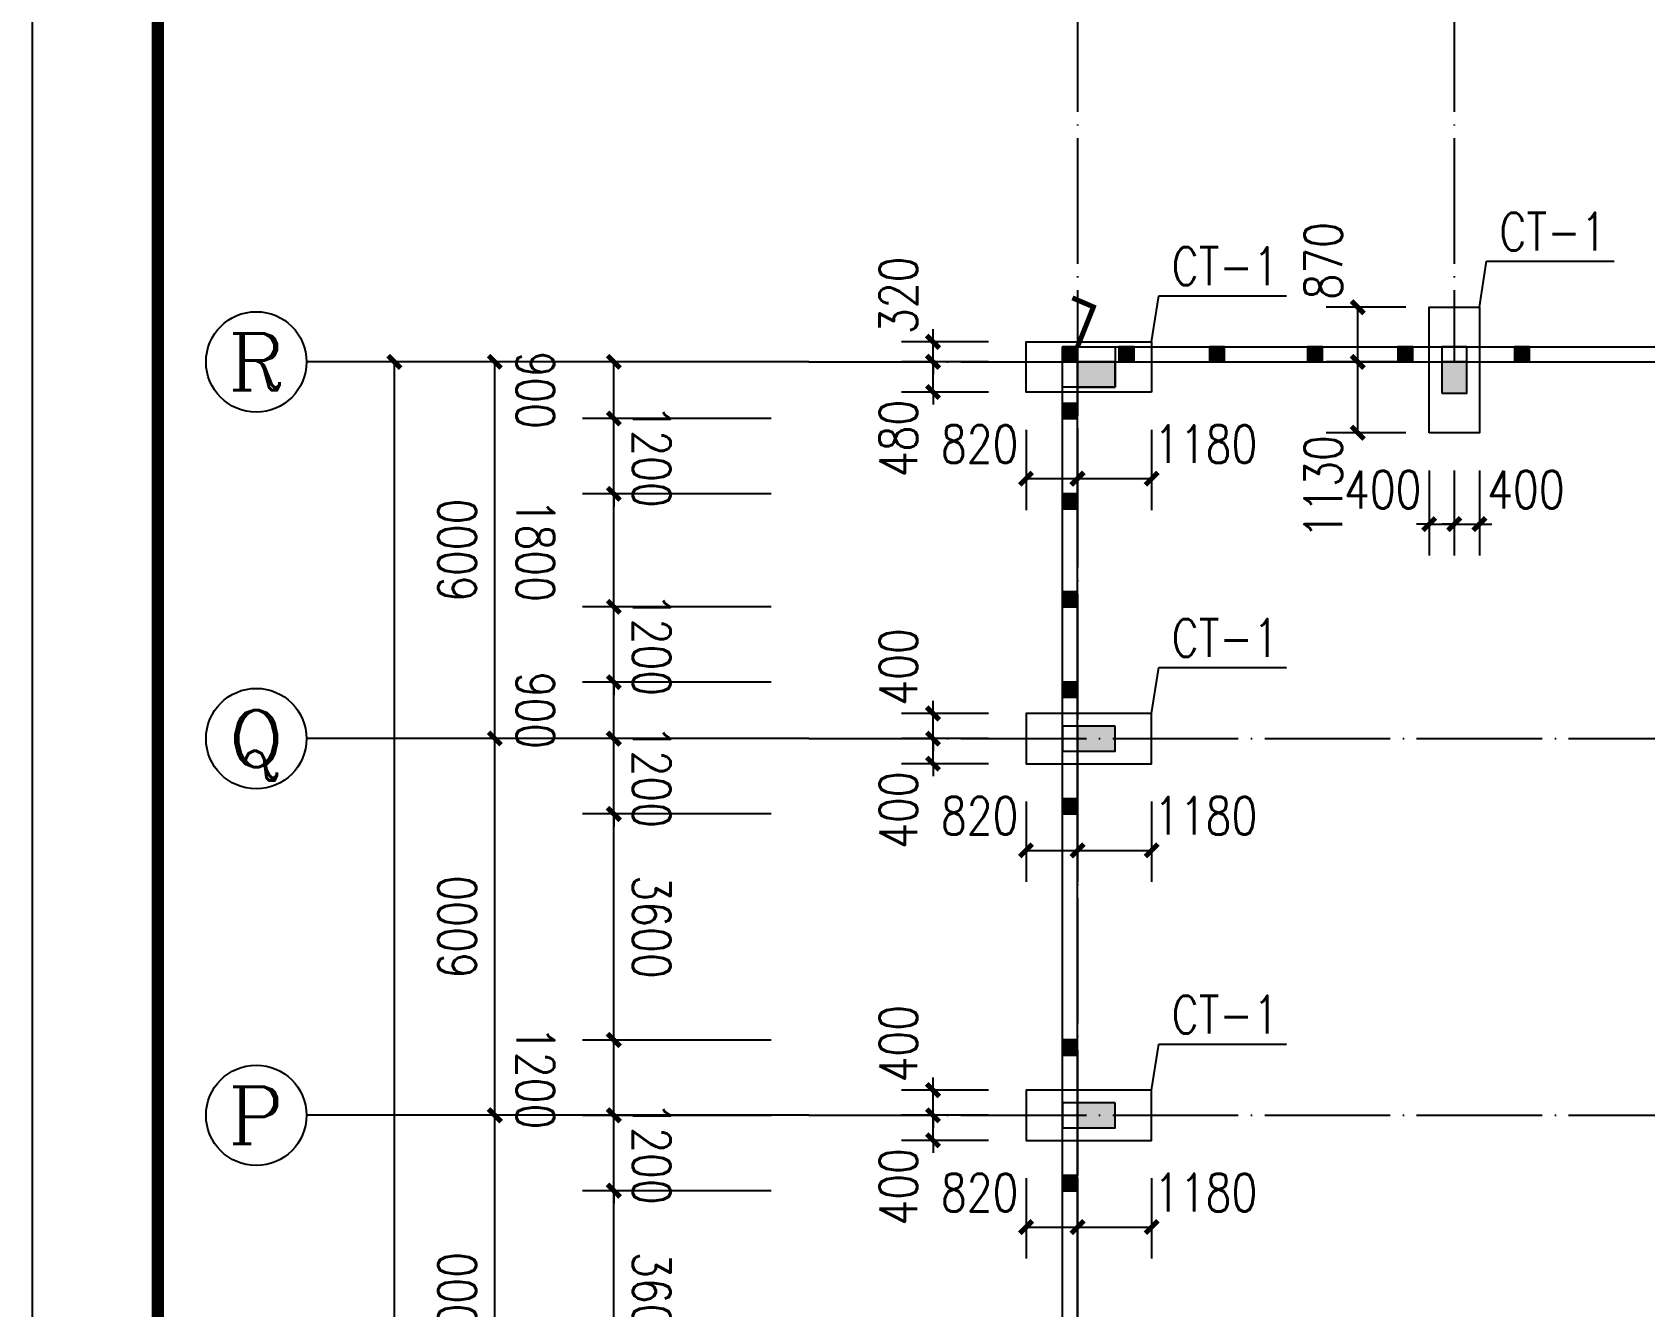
# Model space of a CAD drawing. Extents: x 31695611 to 39053694, y -59225 to 904195.
# Drawn here: x 38411260 to 38436940, y 863210 to 883509 of the extents above; entities that cross this region are included whole.
import ezdxf
from ezdxf.enums import TextEntityAlignment as Align

# ---------------------------------------------------------------- set-up
doc = ezdxf.new("R2010")
doc.units = 0
doc.header["$LTSCALE"] = 1000
doc.header["$MEASUREMENT"] = 0
doc.linetypes.add('ACAD_ISO04W100', pattern=[30.5, 24, -3, 0.5, -3])
doc.linetypes.add('DOTE', pattern=[2.42, 2, -0.2, 0.02, -0.2])
doc.layers.get('0').update_dxf_attribs({"linetype": 'CONTINUOUS'})
doc.layers.get('DEFPOINTS').update_dxf_attribs({"linetype": 'CONTINUOUS'})
for name, color, linetype in [('1506', 2, 'CONTINUOUS'), ('AXIS', 3, 'CONTINUOUS'), ('AXIS_TEXT', 7, 'CONTINUOUS'), ('COLUMN', 2, 'CONTINUOUS'), ('DOTE', 1, 'ACAD_ISO04W100'), ('PUB_DIM', 3, 'CONTINUOUS'), ('PUB_HATCH', 8, 'CONTINUOUS'), ('PUB_TITLE', 4, 'CONTINUOUS'), ('梁', 4, 'CONTINUOUS')]:
    doc.layers.add(name, color=color, linetype=linetype)
doc.styles.add('_TCH_AXIS', font='COMPLEX', dxfattribs={"bigfont": 'GBCBIG'})
doc.styles.add('COMPLEX', font='COMPLEX')
doc.styles.add('DIM_FONT', font='SIMPLEX.shx', dxfattribs={"width": 0.8})
doc.dimstyles.new('DIMN200', dxfattribs={"dimscale": 2, "dimtxt": 300, "dimasz": 100, "dimexe": 250, "dimexo": 300, "dimgap": 150, "dimtad": 1, "dimdec": 0, "dimzin": 0, "dimtxsty": 'DIM_FONT', "dimblk": 'ARCHTICK', "dimcen": 0.09, "dimclrt": 7, "dimazin": 3, "dimtfac": 1, "dimtdec": 0, "dimtix": 1, "dimtmove": 0, "dimatfit": 3, "dimtolj": 1, "dimtzin": 0})

# ---------------------------------------------------------------- blocks, each defined once
blk = doc.blocks.new('_ARCHTICK')
at = {"color": 0, "linetype": 'BYBLOCK', "const_width": 0.4}
blk.add_lwpolyline([(-0.5, -0.5), (0.5, 0.5)], dxfattribs=at)
blk = doc.blocks.new('*D194')
at = {"layer": 'AXIS', "color": 0}
for p, q in [((38423027, 865058), (38420022, 865058)), ((38420522, 861458), (38420522, 865058)), ((38423027, 861458), (38420022, 861458))]:
    blk.add_line(p, q, dxfattribs=at)
at = {"layer": 'DEFPOINTS', "color": 0}
for p in [(38420522, 865058), (38423627, 865058), (38423627, 861458)]:
    blk.add_point(p, dxfattribs=at)
at = {"layer": 'AXIS', "color": 0, "xscale": 200, "yscale": 200, "zscale": 200}
for p, rotation in [((38420522, 865058), 90.00010953954222), ((38420522, 861458), 270.0001095395422)]:
    blk.add_blockref('_ARCHTICK', p, dxfattribs=dict(at, rotation=rotation))
at = {"layer": 'AXIS', "color": 7, "insert": (38421122, 863258), "char_height": 600, "attachment_point": 5, "rotation": 270.0001, "style": 'DIM_FONT'}
blk.add_mtext('\\A1;3600', dxfattribs=at)
blk = doc.blocks.new('*D195')
at = {"layer": 'AXIS', "color": 0}
for p, q in [((38420522, 866258), (38420522, 866458)), ((38423027, 866258), (38420022, 866258)), ((38420522, 865058), (38420522, 866258)), ((38423027, 865058), (38420022, 865058)), ((38420522, 865058), (38420522, 864858))]:
    blk.add_line(p, q, dxfattribs=at)
at = {"layer": 'DEFPOINTS', "color": 0}
for p in [(38420522, 866258), (38423627, 866258), (38423627, 865058)]:
    blk.add_point(p, dxfattribs=at)
at = {"layer": 'AXIS', "color": 0, "xscale": 200, "yscale": 200, "zscale": 200}
for p, rotation in [((38420522, 866258), 270.0001095396245), ((38420522, 865058), 90.00010953962452)]:
    blk.add_blockref('_ARCHTICK', p, dxfattribs=dict(at, rotation=rotation))
at = {"layer": 'AXIS', "color": 7, "insert": (38421122, 865658), "char_height": 600, "attachment_point": 5, "rotation": 270.0001, "style": 'DIM_FONT'}
blk.add_mtext('\\A1;1200', dxfattribs=at)
blk = doc.blocks.new('*D196')
at = {"layer": 'AXIS', "color": 0}
for p, q in [((38423027, 867458), (38420022, 867458)), ((38420522, 866258), (38420522, 867458)), ((38423027, 866258), (38420022, 866258))]:
    blk.add_line(p, q, dxfattribs=at)
at = {"layer": 'DEFPOINTS', "color": 0}
for p in [(38420522, 867458), (38423627, 867458), (38423627, 866258)]:
    blk.add_point(p, dxfattribs=at)
at = {"layer": 'AXIS', "color": 0, "xscale": 200, "yscale": 200, "zscale": 200}
for p, rotation in [((38420522, 867458), 90.00010953971926), ((38420522, 866258), 270.0001095397193)]:
    blk.add_blockref('_ARCHTICK', p, dxfattribs=dict(at, rotation=rotation))
at = {"layer": 'AXIS', "color": 7, "insert": (38419272, 866858), "char_height": 600, "attachment_point": 5, "rotation": 270.0001, "style": 'DIM_FONT'}
blk.add_mtext('\\A1;1200', dxfattribs=at)
blk = doc.blocks.new('*D197')
at = {"layer": 'AXIS', "color": 0}
for p, q in [((38423027, 871058), (38420022, 871058)), ((38420522, 867458), (38420522, 871058)), ((38423027, 867458), (38420022, 867458))]:
    blk.add_line(p, q, dxfattribs=at)
at = {"layer": 'DEFPOINTS', "color": 0}
for p in [(38420522, 871058), (38423627, 871058), (38423627, 867458)]:
    blk.add_point(p, dxfattribs=at)
at = {"layer": 'AXIS', "color": 0, "xscale": 200, "yscale": 200, "zscale": 200}
for p, rotation in [((38420522, 871058), 90.00010953963285), ((38420522, 867458), 270.0001095396329)]:
    blk.add_blockref('_ARCHTICK', p, dxfattribs=dict(at, rotation=rotation))
at = {"layer": 'AXIS', "color": 7, "insert": (38421122, 869258), "char_height": 600, "attachment_point": 5, "rotation": 270.0001, "style": 'DIM_FONT'}
blk.add_mtext('\\A1;3600', dxfattribs=at)
blk = doc.blocks.new('*D198')
at = {"layer": 'AXIS', "color": 0}
for p, q in [((38420522, 872258), (38420522, 872458)), ((38423027, 872258), (38420022, 872258)), ((38420522, 871058), (38420522, 872258)), ((38423027, 871058), (38420022, 871058)), ((38420522, 871058), (38420522, 870858))]:
    blk.add_line(p, q, dxfattribs=at)
at = {"layer": 'DEFPOINTS', "color": 0}
for p in [(38420522, 872258), (38423627, 872258), (38423627, 871058)]:
    blk.add_point(p, dxfattribs=at)
at = {"layer": 'AXIS', "color": 0, "xscale": 200, "yscale": 200, "zscale": 200}
for p, rotation in [((38420522, 872258), 270.0001095394176), ((38420522, 871058), 90.0001095394176)]:
    blk.add_blockref('_ARCHTICK', p, dxfattribs=dict(at, rotation=rotation))
at = {"layer": 'AXIS', "color": 7, "insert": (38421122, 871658), "char_height": 600, "attachment_point": 5, "rotation": 270.0001, "style": 'DIM_FONT'}
blk.add_mtext('\\A1;1200', dxfattribs=at)
blk = doc.blocks.new('*D199')
at = {"layer": 'AXIS', "color": 0}
for p, q in [((38423027, 873158), (38420022, 873158)), ((38420522, 872258), (38420522, 873158)), ((38423027, 872258), (38420022, 872258))]:
    blk.add_line(p, q, dxfattribs=at)
at = {"layer": 'DEFPOINTS', "color": 0}
for p in [(38420522, 873158), (38423627, 873158), (38423627, 872258)]:
    blk.add_point(p, dxfattribs=at)
at = {"layer": 'AXIS', "color": 0, "xscale": 200, "yscale": 200, "zscale": 200}
for p, rotation in [((38420522, 873158), 90.0001095399026), ((38420522, 872258), 270.0001095399026)]:
    blk.add_blockref('_ARCHTICK', p, dxfattribs=dict(at, rotation=rotation))
at = {"layer": 'AXIS', "color": 7, "insert": (38419272, 872708), "char_height": 600, "attachment_point": 5, "rotation": 270.0001, "style": 'DIM_FONT'}
blk.add_mtext('\\A1;900', dxfattribs=at)
blk = doc.blocks.new('*D200')
at = {"layer": 'AXIS', "color": 0}
for p, q in [((38420522, 874358), (38420522, 874558)), ((38423027, 874358), (38420022, 874358)), ((38420522, 873158), (38420522, 874358)), ((38423027, 873158), (38420022, 873158)), ((38420522, 873158), (38420522, 872958))]:
    blk.add_line(p, q, dxfattribs=at)
at = {"layer": 'DEFPOINTS', "color": 0}
for p in [(38420522, 874358), (38423627, 874358), (38423627, 873158)]:
    blk.add_point(p, dxfattribs=at)
at = {"layer": 'AXIS', "color": 0, "xscale": 200, "yscale": 200, "zscale": 200}
for p, rotation in [((38420522, 874358), 270.0001095395285), ((38420522, 873158), 90.00010953952852)]:
    blk.add_blockref('_ARCHTICK', p, dxfattribs=dict(at, rotation=rotation))
at = {"layer": 'AXIS', "color": 7, "insert": (38421122, 873758), "char_height": 600, "attachment_point": 5, "rotation": 270.0001, "style": 'DIM_FONT'}
blk.add_mtext('\\A1;1200', dxfattribs=at)
blk = doc.blocks.new('*D201')
at = {"layer": 'AXIS', "color": 0}
for p, q in [((38423027, 876158), (38420022, 876158)), ((38420522, 874358), (38420522, 876158)), ((38423027, 874358), (38420022, 874358))]:
    blk.add_line(p, q, dxfattribs=at)
at = {"layer": 'DEFPOINTS', "color": 0}
for p in [(38420522, 876158), (38423627, 876158), (38423627, 874358)]:
    blk.add_point(p, dxfattribs=at)
at = {"layer": 'AXIS', "color": 0, "xscale": 200, "yscale": 200, "zscale": 200}
for p, rotation in [((38420522, 876158), 90.0001095396238), ((38420522, 874358), 270.0001095396238)]:
    blk.add_blockref('_ARCHTICK', p, dxfattribs=dict(at, rotation=rotation))
at = {"layer": 'AXIS', "color": 7, "insert": (38419272, 875258), "char_height": 600, "attachment_point": 5, "rotation": 270.0001, "style": 'DIM_FONT'}
blk.add_mtext('\\A1;1800', dxfattribs=at)
blk = doc.blocks.new('*D202')
at = {"layer": 'AXIS', "color": 0}
for p, q in [((38420522, 877358), (38420522, 877558)), ((38423027, 877358), (38420022, 877358)), ((38420522, 876158), (38420522, 877358)), ((38423027, 876158), (38420022, 876158)), ((38420522, 876158), (38420522, 875958))]:
    blk.add_line(p, q, dxfattribs=at)
at = {"layer": 'DEFPOINTS', "color": 0}
for p in [(38420522, 877358), (38423627, 877358), (38423627, 876158)]:
    blk.add_point(p, dxfattribs=at)
at = {"layer": 'AXIS', "color": 0, "xscale": 200, "yscale": 200, "zscale": 200}
for p, rotation in [((38420522, 877358), 270.0001095395146), ((38420522, 876158), 90.00010953951458)]:
    blk.add_blockref('_ARCHTICK', p, dxfattribs=dict(at, rotation=rotation))
at = {"layer": 'AXIS', "color": 7, "insert": (38421122, 876758), "char_height": 600, "attachment_point": 5, "rotation": 270.0001, "style": 'DIM_FONT'}
blk.add_mtext('\\A1;1200', dxfattribs=at)
blk = doc.blocks.new('*D203')
at = {"layer": 'AXIS', "color": 0}
for p, q in [((38423027, 878259), (38420022, 878259)), ((38420522, 877358), (38420522, 878259)), ((38423027, 877358), (38420022, 877358))]:
    blk.add_line(p, q, dxfattribs=at)
at = {"layer": 'DEFPOINTS', "color": 0}
for p in [(38420522, 878259), (38423627, 878259), (38423627, 877358)]:
    blk.add_point(p, dxfattribs=at)
at = {"layer": 'AXIS', "color": 0, "xscale": 200, "yscale": 200, "zscale": 200}
for p, rotation in [((38420522, 878259), 90.00010953962034), ((38420522, 877358), 270.0001095396203)]:
    blk.add_blockref('_ARCHTICK', p, dxfattribs=dict(at, rotation=rotation))
at = {"layer": 'AXIS', "color": 7, "insert": (38419272, 877808), "char_height": 600, "attachment_point": 5, "rotation": 270.0001, "style": 'DIM_FONT'}
blk.add_mtext('\\A1;900', dxfattribs=at)
blk = doc.blocks.new('*D297')
at = {"layer": 'DEFPOINTS', "color": 0}
for p in [(38427087, 871859), (38427907, 871859), (38427907, 870479)]:
    blk.add_point(p, dxfattribs=at)
at = {"layer": 'PUB_DIM', "color": 0}
for p, q in [((38427087, 871259), (38427087, 869979)), ((38427907, 871259), (38427907, 869979)), ((38427087, 870479), (38427907, 870479))]:
    blk.add_line(p, q, dxfattribs=at)
at = {"layer": 'PUB_DIM', "color": 0, "xscale": 200, "yscale": 200, "zscale": 200, "rotation": 180}
blk.add_blockref('_ARCHTICK', (38427087, 870479), dxfattribs=at)
at = {"layer": 'PUB_DIM', "color": 0, "xscale": 200, "yscale": 200, "zscale": 200}
blk.add_blockref('_ARCHTICK', (38427907, 870479), dxfattribs=at)
at = {"layer": 'PUB_DIM', "color": 7, "insert": (38426347, 871029), "char_height": 600, "attachment_point": 5, "style": 'DIM_FONT'}
blk.add_mtext('\\A1;820', dxfattribs=at)
blk = doc.blocks.new('*D298')
at = {"layer": 'DEFPOINTS', "color": 0}
for p in [(38427907, 871859), (38429087, 871859), (38429087, 870479)]:
    blk.add_point(p, dxfattribs=at)
at = {"layer": 'PUB_DIM', "color": 0}
for p, q in [((38427907, 871259), (38427907, 869979)), ((38429087, 871259), (38429087, 869979)), ((38427907, 870479), (38429087, 870479))]:
    blk.add_line(p, q, dxfattribs=at)
at = {"layer": 'PUB_DIM', "color": 0, "xscale": 200, "yscale": 200, "zscale": 200, "rotation": 180}
blk.add_blockref('_ARCHTICK', (38427907, 870479), dxfattribs=at)
at = {"layer": 'PUB_DIM', "color": 0, "xscale": 200, "yscale": 200, "zscale": 200}
blk.add_blockref('_ARCHTICK', (38429087, 870479), dxfattribs=at)
at = {"layer": 'PUB_DIM', "color": 7, "insert": (38429947, 871029), "char_height": 600, "attachment_point": 5, "style": 'DIM_FONT'}
blk.add_mtext('\\A1;1180', dxfattribs=at)
blk = doc.blocks.new('*D299')
at = {"layer": 'DEFPOINTS', "color": 0}
for p in [(38425605, 872259), (38427087, 872259), (38427087, 871859)]:
    blk.add_point(p, dxfattribs=at)
at = {"layer": 'PUB_DIM', "color": 0}
for p, q in [((38425605, 872259), (38425605, 872459)), ((38426487, 872259), (38425105, 872259)), ((38425605, 871859), (38425605, 872259)), ((38426487, 871859), (38425105, 871859)), ((38425605, 871859), (38425605, 871659))]:
    blk.add_line(p, q, dxfattribs=at)
at = {"layer": 'PUB_DIM', "color": 0, "xscale": 200, "yscale": 200, "zscale": 200}
for p, rotation in [((38425605, 872259), 270), ((38425605, 871859), 90)]:
    blk.add_blockref('_ARCHTICK', p, dxfattribs=dict(at, rotation=rotation))
at = {"layer": 'PUB_DIM', "color": 7, "insert": (38425055, 871119), "char_height": 600, "attachment_point": 5, "rotation": 90, "style": 'DIM_FONT'}
blk.add_mtext('\\A1;400', dxfattribs=at)
blk = doc.blocks.new('*D300')
at = {"layer": 'DEFPOINTS', "color": 0}
for p in [(38425605, 872659), (38427087, 872659), (38427087, 872259)]:
    blk.add_point(p, dxfattribs=at)
at = {"layer": 'PUB_DIM', "color": 0}
for p, q in [((38426487, 872659), (38425105, 872659)), ((38425605, 872659), (38425605, 872859)), ((38425605, 872259), (38425605, 872659)), ((38426487, 872259), (38425105, 872259)), ((38425605, 872259), (38425605, 872059))]:
    blk.add_line(p, q, dxfattribs=at)
at = {"layer": 'PUB_DIM', "color": 0, "xscale": 200, "yscale": 200, "zscale": 200}
for p, rotation in [((38425605, 872659), 270), ((38425605, 872259), 90)]:
    blk.add_blockref('_ARCHTICK', p, dxfattribs=dict(at, rotation=rotation))
at = {"layer": 'PUB_DIM', "color": 7, "insert": (38425055, 873399), "char_height": 600, "attachment_point": 5, "rotation": 90, "style": 'DIM_FONT'}
blk.add_mtext('\\A1;400', dxfattribs=at)
blk = doc.blocks.new('*D305')
at = {"layer": 'DEFPOINTS', "color": 0}
for p in [(38427087, 865859), (38427907, 865859), (38427907, 864479)]:
    blk.add_point(p, dxfattribs=at)
at = {"layer": 'PUB_DIM', "color": 0}
for p, q in [((38427087, 865259), (38427087, 863979)), ((38427907, 865259), (38427907, 863979)), ((38427087, 864479), (38427907, 864479))]:
    blk.add_line(p, q, dxfattribs=at)
at = {"layer": 'PUB_DIM', "color": 0, "xscale": 200, "yscale": 200, "zscale": 200, "rotation": 180}
blk.add_blockref('_ARCHTICK', (38427087, 864479), dxfattribs=at)
at = {"layer": 'PUB_DIM', "color": 0, "xscale": 200, "yscale": 200, "zscale": 200}
blk.add_blockref('_ARCHTICK', (38427907, 864479), dxfattribs=at)
at = {"layer": 'PUB_DIM', "color": 7, "insert": (38426347, 865029), "char_height": 600, "attachment_point": 5, "style": 'DIM_FONT'}
blk.add_mtext('\\A1;820', dxfattribs=at)
blk = doc.blocks.new('*D306')
at = {"layer": 'DEFPOINTS', "color": 0}
for p in [(38427907, 865859), (38429087, 865859), (38429087, 864479)]:
    blk.add_point(p, dxfattribs=at)
at = {"layer": 'PUB_DIM', "color": 0}
for p, q in [((38427907, 865259), (38427907, 863979)), ((38429087, 865259), (38429087, 863979)), ((38427907, 864479), (38429087, 864479))]:
    blk.add_line(p, q, dxfattribs=at)
at = {"layer": 'PUB_DIM', "color": 0, "xscale": 200, "yscale": 200, "zscale": 200, "rotation": 180}
blk.add_blockref('_ARCHTICK', (38427907, 864479), dxfattribs=at)
at = {"layer": 'PUB_DIM', "color": 0, "xscale": 200, "yscale": 200, "zscale": 200}
blk.add_blockref('_ARCHTICK', (38429087, 864479), dxfattribs=at)
at = {"layer": 'PUB_DIM', "color": 7, "insert": (38429947, 865029), "char_height": 600, "attachment_point": 5, "style": 'DIM_FONT'}
blk.add_mtext('\\A1;1180', dxfattribs=at)
blk = doc.blocks.new('*D307')
at = {"layer": 'DEFPOINTS', "color": 0}
for p in [(38425605, 866259), (38427087, 866259), (38427087, 865859)]:
    blk.add_point(p, dxfattribs=at)
at = {"layer": 'PUB_DIM', "color": 0}
for p, q in [((38425605, 866259), (38425605, 866459)), ((38426487, 866259), (38425105, 866259)), ((38425605, 865859), (38425605, 866259)), ((38426487, 865859), (38425105, 865859)), ((38425605, 865859), (38425605, 865659))]:
    blk.add_line(p, q, dxfattribs=at)
at = {"layer": 'PUB_DIM', "color": 0, "xscale": 200, "yscale": 200, "zscale": 200}
for p, rotation in [((38425605, 866259), 270), ((38425605, 865859), 90)]:
    blk.add_blockref('_ARCHTICK', p, dxfattribs=dict(at, rotation=rotation))
at = {"layer": 'PUB_DIM', "color": 7, "insert": (38425055, 865119), "char_height": 600, "attachment_point": 5, "rotation": 90, "style": 'DIM_FONT'}
blk.add_mtext('\\A1;400', dxfattribs=at)
blk = doc.blocks.new('*D308')
at = {"layer": 'DEFPOINTS', "color": 0}
for p in [(38425605, 866659), (38427087, 866659), (38427087, 866259)]:
    blk.add_point(p, dxfattribs=at)
at = {"layer": 'PUB_DIM', "color": 0}
for p, q in [((38425605, 866659), (38425605, 866859)), ((38426487, 866659), (38425105, 866659)), ((38425605, 866259), (38425605, 866659)), ((38426487, 866259), (38425105, 866259)), ((38425605, 866259), (38425605, 866059))]:
    blk.add_line(p, q, dxfattribs=at)
at = {"layer": 'PUB_DIM', "color": 0, "xscale": 200, "yscale": 200, "zscale": 200}
for p, rotation in [((38425605, 866659), 270), ((38425605, 866259), 90)]:
    blk.add_blockref('_ARCHTICK', p, dxfattribs=dict(at, rotation=rotation))
at = {"layer": 'PUB_DIM', "color": 7, "insert": (38425055, 867399), "char_height": 600, "attachment_point": 5, "rotation": 90, "style": 'DIM_FONT'}
blk.add_mtext('\\A1;400', dxfattribs=at)
blk = doc.blocks.new('*D429')
at = {"layer": 'DEFPOINTS', "color": 0}
for p in [(38433507, 877129), (38433907, 877129), (38433907, 875675)]:
    blk.add_point(p, dxfattribs=at)
at = {"layer": 'PUB_DIM', "color": 0}
for p, q in [((38433507, 876529), (38433507, 875175)), ((38433907, 876529), (38433907, 875175)), ((38433507, 875675), (38433307, 875675)), ((38433507, 875675), (38433907, 875675)), ((38433907, 875675), (38434107, 875675))]:
    blk.add_line(p, q, dxfattribs=at)
at = {"layer": 'PUB_DIM', "color": 0, "xscale": 200, "yscale": 200, "zscale": 200}
blk.add_blockref('_ARCHTICK', (38433507, 875675), dxfattribs=at)
at = {"layer": 'PUB_DIM', "color": 0, "xscale": 200, "yscale": 200, "zscale": 200, "rotation": 180}
blk.add_blockref('_ARCHTICK', (38433907, 875675), dxfattribs=at)
at = {"layer": 'PUB_DIM', "color": 7, "insert": (38432767, 876225), "char_height": 600, "attachment_point": 5, "style": 'DIM_FONT'}
blk.add_mtext('\\A1;400', dxfattribs=at)
blk = doc.blocks.new('*D430')
at = {"layer": 'DEFPOINTS', "color": 0}
for p in [(38433907, 877129), (38434307, 877129), (38434307, 875675)]:
    blk.add_point(p, dxfattribs=at)
at = {"layer": 'PUB_DIM', "color": 0}
for p, q in [((38433907, 876529), (38433907, 875175)), ((38434307, 876529), (38434307, 875175)), ((38433907, 875675), (38433707, 875675)), ((38433907, 875675), (38434307, 875675)), ((38434307, 875675), (38434507, 875675))]:
    blk.add_line(p, q, dxfattribs=at)
at = {"layer": 'PUB_DIM', "color": 0, "xscale": 200, "yscale": 200, "zscale": 200}
blk.add_blockref('_ARCHTICK', (38433907, 875675), dxfattribs=at)
at = {"layer": 'PUB_DIM', "color": 0, "xscale": 200, "yscale": 200, "zscale": 200, "rotation": 180}
blk.add_blockref('_ARCHTICK', (38434307, 875675), dxfattribs=at)
at = {"layer": 'PUB_DIM', "color": 7, "insert": (38435047, 876225), "char_height": 600, "attachment_point": 5, "style": 'DIM_FONT'}
blk.add_mtext('\\A1;400', dxfattribs=at)
blk = doc.blocks.new('*D433')
at = {"layer": 'DEFPOINTS', "color": 0}
for p in [(38427087, 877779), (38427907, 877779), (38427907, 876399)]:
    blk.add_point(p, dxfattribs=at)
at = {"layer": 'PUB_DIM', "color": 0}
for p, q in [((38427087, 877179), (38427087, 875899)), ((38427907, 877179), (38427907, 875899)), ((38427087, 876399), (38427907, 876399))]:
    blk.add_line(p, q, dxfattribs=at)
at = {"layer": 'PUB_DIM', "color": 0, "xscale": 200, "yscale": 200, "zscale": 200, "rotation": 180}
blk.add_blockref('_ARCHTICK', (38427087, 876399), dxfattribs=at)
at = {"layer": 'PUB_DIM', "color": 0, "xscale": 200, "yscale": 200, "zscale": 200}
blk.add_blockref('_ARCHTICK', (38427907, 876399), dxfattribs=at)
at = {"layer": 'PUB_DIM', "color": 7, "insert": (38426347, 876949), "char_height": 600, "attachment_point": 5, "style": 'DIM_FONT'}
blk.add_mtext('\\A1;820', dxfattribs=at)
blk = doc.blocks.new('*D434')
at = {"layer": 'DEFPOINTS', "color": 0}
for p in [(38427907, 877779), (38429087, 877779), (38429087, 876399)]:
    blk.add_point(p, dxfattribs=at)
at = {"layer": 'PUB_DIM', "color": 0}
for p, q in [((38427907, 877179), (38427907, 875899)), ((38429087, 877179), (38429087, 875899)), ((38427907, 876399), (38429087, 876399))]:
    blk.add_line(p, q, dxfattribs=at)
at = {"layer": 'PUB_DIM', "color": 0, "xscale": 200, "yscale": 200, "zscale": 200, "rotation": 180}
blk.add_blockref('_ARCHTICK', (38427907, 876399), dxfattribs=at)
at = {"layer": 'PUB_DIM', "color": 0, "xscale": 200, "yscale": 200, "zscale": 200}
blk.add_blockref('_ARCHTICK', (38429087, 876399), dxfattribs=at)
at = {"layer": 'PUB_DIM', "color": 7, "insert": (38429947, 876949), "char_height": 600, "attachment_point": 5, "style": 'DIM_FONT'}
blk.add_mtext('\\A1;1180', dxfattribs=at)
blk = doc.blocks.new('*D437')
at = {"layer": 'DEFPOINTS', "color": 0}
for p in [(38432369, 879129), (38433733, 879129), (38433733, 878259)]:
    blk.add_point(p, dxfattribs=at)
at = {"layer": 'PUB_DIM', "color": 0}
for p, q in [((38433133, 879129), (38431869, 879129)), ((38432369, 878259), (38432369, 879129)), ((38433133, 878259), (38431869, 878259))]:
    blk.add_line(p, q, dxfattribs=at)
at = {"layer": 'PUB_DIM', "color": 0, "xscale": 200, "yscale": 200, "zscale": 200}
for p, rotation in [((38432369, 879129), 90), ((38432369, 878259), 270)]:
    blk.add_blockref('_ARCHTICK', p, dxfattribs=dict(at, rotation=rotation))
at = {"layer": 'PUB_DIM', "color": 7, "insert": (38431819, 879869), "char_height": 600, "attachment_point": 5, "rotation": 90, "style": 'DIM_FONT'}
blk.add_mtext('\\A1;870', dxfattribs=at)
blk = doc.blocks.new('*D438')
at = {"layer": 'DEFPOINTS', "color": 0}
for p in [(38432369, 878259), (38433733, 878259), (38433733, 877129)]:
    blk.add_point(p, dxfattribs=at)
at = {"layer": 'PUB_DIM', "color": 0}
for p, q in [((38433133, 878259), (38431869, 878259)), ((38432369, 877129), (38432369, 878259)), ((38433133, 877129), (38431869, 877129))]:
    blk.add_line(p, q, dxfattribs=at)
at = {"layer": 'PUB_DIM', "color": 0, "xscale": 200, "yscale": 200, "zscale": 200}
for p, rotation in [((38432369, 878259), 90), ((38432369, 877129), 270)]:
    blk.add_blockref('_ARCHTICK', p, dxfattribs=dict(at, rotation=rotation))
at = {"layer": 'PUB_DIM', "color": 7, "insert": (38431819, 876269), "char_height": 600, "attachment_point": 5, "rotation": 90, "style": 'DIM_FONT'}
blk.add_mtext('\\A1;1130', dxfattribs=at)
blk = doc.blocks.new('*D439')
at = {"layer": 'DEFPOINTS', "color": 0}
for p in [(38425605, 878579), (38427087, 878579), (38427087, 878259)]:
    blk.add_point(p, dxfattribs=at)
at = {"layer": 'PUB_DIM', "color": 0}
for p, q in [((38425605, 878579), (38425605, 878779)), ((38426487, 878579), (38425105, 878579)), ((38425605, 878259), (38425605, 878579)), ((38426487, 878259), (38425105, 878259)), ((38425605, 878259), (38425605, 878059))]:
    blk.add_line(p, q, dxfattribs=at)
at = {"layer": 'PUB_DIM', "color": 0, "xscale": 200, "yscale": 200, "zscale": 200}
for p, rotation in [((38425605, 878579), 270), ((38425605, 878259), 90)]:
    blk.add_blockref('_ARCHTICK', p, dxfattribs=dict(at, rotation=rotation))
at = {"layer": 'PUB_DIM', "color": 7, "insert": (38425055, 879319), "char_height": 600, "attachment_point": 5, "rotation": 90, "style": 'DIM_FONT'}
blk.add_mtext('\\A1;320', dxfattribs=at)
blk = doc.blocks.new('*D440')
at = {"layer": 'DEFPOINTS', "color": 0}
for p in [(38425605, 878259), (38427087, 878259), (38427087, 877779)]:
    blk.add_point(p, dxfattribs=at)
at = {"layer": 'PUB_DIM', "color": 0}
for p, q in [((38425605, 878259), (38425605, 878459)), ((38426487, 878259), (38425105, 878259)), ((38425605, 877779), (38425605, 878259)), ((38426487, 877779), (38425105, 877779)), ((38425605, 877779), (38425605, 877579))]:
    blk.add_line(p, q, dxfattribs=at)
at = {"layer": 'PUB_DIM', "color": 0, "xscale": 200, "yscale": 200, "zscale": 200}
for p, rotation in [((38425605, 878259), 270), ((38425605, 877779), 90)]:
    blk.add_blockref('_ARCHTICK', p, dxfattribs=dict(at, rotation=rotation))
at = {"layer": 'PUB_DIM', "color": 7, "insert": (38425055, 877039), "char_height": 600, "attachment_point": 5, "rotation": 90, "style": 'DIM_FONT'}
blk.add_mtext('\\A1;480', dxfattribs=at)
blk = doc.blocks.new('*D613')
at = {"layer": 'AXIS', "color": 0}
for p, q in [((38423027, 866259), (38418127, 866259)), ((38418627, 860259), (38418627, 866259)), ((38423027, 860259), (38418127, 860259))]:
    blk.add_line(p, q, dxfattribs=at)
at = {"layer": 'DEFPOINTS', "color": 0}
for p in [(38418627, 866259), (38423627, 866259), (38423627, 860259)]:
    blk.add_point(p, dxfattribs=at)
at = {"layer": 'AXIS', "color": 0, "xscale": 200, "yscale": 200, "zscale": 200}
for p, rotation in [((38418627, 866259), 89.99989046034315), ((38418627, 860259), 269.9998904603431)]:
    blk.add_blockref('_ARCHTICK', p, dxfattribs=dict(at, rotation=rotation))
at = {"layer": 'AXIS', "color": 7, "insert": (38418027, 863259), "char_height": 600, "attachment_point": 5, "rotation": 89.9999, "style": 'DIM_FONT'}
blk.add_mtext('\\A1;6000', dxfattribs=at)
blk = doc.blocks.new('*D614')
at = {"layer": 'AXIS', "color": 0}
for p, q in [((38423027, 872259), (38418127, 872259)), ((38418627, 866259), (38418627, 872259)), ((38423027, 866259), (38418127, 866259))]:
    blk.add_line(p, q, dxfattribs=at)
at = {"layer": 'DEFPOINTS', "color": 0}
for p in [(38418627, 872259), (38423627, 872259), (38423627, 866259)]:
    blk.add_point(p, dxfattribs=at)
at = {"layer": 'AXIS', "color": 0, "xscale": 200, "yscale": 200, "zscale": 200}
for p, rotation in [((38418627, 872259), 89.9998904604143), ((38418627, 866259), 269.9998904604143)]:
    blk.add_blockref('_ARCHTICK', p, dxfattribs=dict(at, rotation=rotation))
at = {"layer": 'AXIS', "color": 7, "insert": (38418027, 869259), "char_height": 600, "attachment_point": 5, "rotation": 89.9999, "style": 'DIM_FONT'}
blk.add_mtext('\\A1;6000', dxfattribs=at)
blk = doc.blocks.new('*D615')
at = {"layer": 'AXIS', "color": 0}
for p, q in [((38423027, 878259), (38418127, 878259)), ((38418627, 872259), (38418627, 878259)), ((38423027, 872259), (38418127, 872259))]:
    blk.add_line(p, q, dxfattribs=at)
at = {"layer": 'DEFPOINTS', "color": 0}
for p in [(38418627, 878259), (38423627, 878259), (38423627, 872259)]:
    blk.add_point(p, dxfattribs=at)
at = {"layer": 'AXIS', "color": 0, "xscale": 200, "yscale": 200, "zscale": 200}
for p, rotation in [((38418627, 878259), 89.99989046034315), ((38418627, 872259), 269.9998904603431)]:
    blk.add_blockref('_ARCHTICK', p, dxfattribs=dict(at, rotation=rotation))
at = {"layer": 'AXIS', "color": 7, "insert": (38418027, 875259), "char_height": 600, "attachment_point": 5, "rotation": 89.9999, "style": 'DIM_FONT'}
blk.add_mtext('\\A1;6000', dxfattribs=at)
blk = doc.blocks.new('*D616')
at = {"layer": 'AXIS', "color": 0}
for p, q in [((38423027, 878259), (38416527, 878259)), ((38417027, 788259), (38417027, 878259)), ((38423027, 788259), (38416527, 788259))]:
    blk.add_line(p, q, dxfattribs=at)
at = {"layer": 'DEFPOINTS', "color": 0}
for p in [(38417027, 878259), (38423627, 878259), (38423627, 788259)]:
    blk.add_point(p, dxfattribs=at)
at = {"layer": 'AXIS', "color": 0, "xscale": 200, "yscale": 200, "zscale": 200}
for p, rotation in [((38417027, 878259), 89.99989046036686), ((38417027, 788259), 269.9998904603668)]:
    blk.add_blockref('_ARCHTICK', p, dxfattribs=dict(at, rotation=rotation))
at = {"layer": 'AXIS', "color": 7, "insert": (38416427, 833259), "char_height": 600, "attachment_point": 5, "rotation": 89.9999, "style": 'DIM_FONT'}
blk.add_mtext('\\A1;90000', dxfattribs=at)
blk = doc.blocks.new('_AXISO')
blk.add_circle((0, 0), 0.5)
at = {"layer": 'AXIS_TEXT', "style": 'COMPLEX', "width": 1.041667}
blk.add_attdef('A', text='', height=0.56, dxfattribs=at).set_placement((-0.25, -0.28), (0.25, -0.28), align=Align.FIT)

msp = doc.modelspace()

# ---------------------------------------------------------------- hatches: boundary and pattern name
at = {"layer": 'PUB_HATCH'}
for points in [[(38427906.7, 878258.7), (38427906.7, 878498.7), (38427666.7, 878498.7), (38427666.7, 878258.7)], [(38428806.7, 878258.7), (38428806.7, 878498.7), (38428566.7, 878498.7), (38428566.7, 878258.7)], [(38430246.7, 878258.7), (38430246.7, 878498.7), (38430006.7, 878498.7), (38430006.7, 878258.7)], [(38431806.7, 878258.7), (38431806.7, 878498.7), (38431566.7, 878498.7), (38431566.7, 878258.7)], [(38433246.7, 878258.7), (38433246.7, 878498.7), (38433006.7, 878498.7), (38433006.7, 878258.7)], [(38435106.7, 878258.7), (38435106.7, 878498.7), (38434866.7, 878498.7), (38434866.7, 878258.7)], [(38427906.7, 878258.7), (38427906.7, 877858.7), (38428506.7, 877858.7), (38428506.7, 878258.7)], [(38433706.7, 877758.7), (38434106.7, 877758.7), (38434106.7, 878258.7), (38433706.7, 878258.7)], [(38427666.5, 877598.3), (38427666.5, 877358.3), (38427906.5, 877358.3), (38427906.5, 877598.3)], [(38427666.5, 876158.3), (38427666.5, 875918.3), (38427906.5, 875918.3), (38427906.5, 876158.3)], [(38427666.5, 874598.3), (38427666.5, 874358.3), (38427906.5, 874358.3), (38427906.5, 874598.3)], [(38427666.5, 873158.3), (38427666.5, 872918.3), (38427906.5, 872918.3), (38427906.5, 873158.3)], [(38427906.7, 872058.5), (38428506.7, 872058.5), (38428506.7, 872458.5), (38427906.7, 872458.5)], [(38427666.7, 871298.4), (38427666.7, 871058.4), (38427906.7, 871058.4), (38427906.7, 871298.4)], [(38427666.7, 867458.4), (38427666.7, 867218.4), (38427906.7, 867218.4), (38427906.7, 867458.4)], [(38427906.7, 866058.5), (38428506.7, 866058.5), (38428506.7, 866458.5), (38427906.7, 866458.5)], [(38427666.7, 865298.4), (38427666.7, 865058.4), (38427906.7, 865058.4), (38427906.7, 865298.4)]]:
    msp.add_hatch(color=256, dxfattribs=at).paths.add_polyline_path(points)

# ---------------------------------------------------------------- linework, layer by layer
for p, q in [((38434306.7, 879128.7), (38434419.2, 879860.7)), ((38434419.2, 879860.7), (38436454.9, 879860.7)), ((38429086.7, 878578.7), (38429199.2, 879310.7)), ((38429199.2, 879310.7), (38431234.9, 879310.7)), ((38429086.7, 872658.6), (38429199.2, 873390.5)), ((38429199.2, 873390.5), (38431234.9, 873390.5)), ((38429086.7, 866658.6), (38429199.2, 867390.5)), ((38429199.2, 867390.5), (38431234.9, 867390.5))]:
    msp.add_line(p, q)
at = {"const_width": 80}
msp.add_lwpolyline([(38427906.7, 878498.6), (38428159.8, 879134.3), (38427825.3, 879278.8)], dxfattribs=at)
for points in [[(38428506.7, 877858.7), (38427666.7, 877858.7), (38427666.7, 878498.7), (38428506.7, 878498.7)], [(38433706.7, 877758.7), (38434106.7, 877758.7), (38434106.7, 878498.7), (38433706.7, 878498.7)], [(38428506.7, 872458.5), (38427666.7, 872458.5), (38427666.7, 872058.5), (38428506.7, 872058.5)], [(38428506.7, 866458.5), (38427666.7, 866458.5), (38427666.7, 866058.5), (38428506.7, 866058.5)]]:
    msp.add_lwpolyline(points, close=True)
at = {"layer": '1506'}
for points in [[(38433506.7, 877128.7), (38433506.7, 879128.7), (38434306.7, 879128.7), (38434306.7, 877128.7), (38433506.7, 877128.7)], [(38429086.7, 877778.7), (38427086.7, 877778.7), (38427086.7, 878578.7), (38429086.7, 878578.7), (38429086.7, 877778.7)], [(38429086.7, 872658.6), (38427086.7, 872658.6), (38427086.7, 871858.6), (38429086.7, 871858.6), (38429086.7, 872658.6)], [(38429086.7, 866658.6), (38427086.7, 866658.6), (38427086.7, 865858.6), (38429086.7, 865858.6), (38429086.7, 866658.6)]]:
    msp.add_lwpolyline(points, dxfattribs=at)
at = {"layer": 'AXIS'}
for p, q in [((38423627.3, 878258.6), (38415627.3, 878258.6)), ((38423627.3, 872258.6), (38415627.3, 872258.6)), ((38423627.3, 866258.6), (38415627.3, 866258.6))]:
    msp.add_line(p, q, dxfattribs=at)
at = {"layer": 'COLUMN'}
for p, q in [((38427906.7, 878498.7), (38427666.7, 878498.7)), ((38427666.7, 878498.7), (38427666.7, 878258.7)), ((38427906.7, 878258.7), (38427906.7, 878498.7)), ((38428806.7, 878498.7), (38428566.7, 878498.7)), ((38428566.7, 878498.7), (38428566.7, 878258.7)), ((38428806.7, 878258.7), (38428806.7, 878498.7)), ((38430246.7, 878498.7), (38430006.7, 878498.7)), ((38430006.7, 878498.7), (38430006.7, 878258.7)), ((38430246.7, 878258.7), (38430246.7, 878498.7)), ((38431806.7, 878498.7), (38431566.7, 878498.7)), ((38431566.7, 878498.7), (38431566.7, 878258.7)), ((38431806.7, 878258.7), (38431806.7, 878498.7)), ((38433246.7, 878498.7), (38433006.7, 878498.7)), ((38433006.7, 878498.7), (38433006.7, 878258.7)), ((38433246.7, 878258.7), (38433246.7, 878498.7)), ((38435106.7, 878498.7), (38434866.7, 878498.7)), ((38434866.7, 878498.7), (38434866.7, 878258.7)), ((38435106.7, 878258.7), (38435106.7, 878498.7)), ((38427666.7, 878258.7), (38427906.7, 878258.7)), ((38427906.7, 878258.7), (38427906.7, 877858.7)), ((38428506.7, 878258.7), (38427906.7, 878258.7)), ((38428506.7, 877858.7), (38428506.7, 878258.7)), ((38428566.7, 878258.7), (38428806.7, 878258.7)), ((38430006.7, 878258.7), (38430246.7, 878258.7)), ((38431566.7, 878258.7), (38431806.7, 878258.7)), ((38433006.7, 878258.7), (38433246.7, 878258.7)), ((38434106.7, 878258.7), (38433706.7, 878258.7)), ((38433706.7, 878258.7), (38433706.7, 877758.7)), ((38434106.7, 877758.7), (38434106.7, 878258.7)), ((38434866.7, 878258.7), (38435106.7, 878258.7)), ((38427906.7, 877858.7), (38428506.7, 877858.7)), ((38433706.7, 877758.7), (38434106.7, 877758.7)), ((38427666.5, 877598.3), (38427666.5, 877358.3)), ((38427906.5, 877598.3), (38427666.5, 877598.3)), ((38427906.5, 877358.3), (38427906.5, 877598.3)), ((38427666.5, 877358.3), (38427906.5, 877358.3)), ((38427666.5, 876158.3), (38427666.5, 875918.3)), ((38427906.5, 876158.3), (38427666.5, 876158.3)), ((38427906.5, 875918.3), (38427906.5, 876158.3)), ((38427666.5, 875918.3), (38427906.5, 875918.3)), ((38427666.5, 874598.3), (38427666.5, 874358.3)), ((38427906.5, 874598.3), (38427666.5, 874598.3)), ((38427906.5, 874358.3), (38427906.5, 874598.3)), ((38427666.5, 874358.3), (38427906.5, 874358.3)), ((38427666.5, 873158.3), (38427666.5, 872918.3)), ((38427906.5, 873158.3), (38427666.5, 873158.3)), ((38427906.5, 872918.3), (38427906.5, 873158.3)), ((38427666.5, 872918.3), (38427906.5, 872918.3)), ((38428506.7, 872458.5), (38427906.7, 872458.5)), ((38427906.7, 872458.5), (38427906.7, 872058.5)), ((38428506.7, 872058.5), (38428506.7, 872458.5)), ((38427906.7, 872058.5), (38428506.7, 872058.5)), ((38427666.7, 871298.4), (38427666.7, 871058.4)), ((38427906.7, 871298.4), (38427666.7, 871298.4)), ((38427906.7, 871058.4), (38427906.7, 871298.4)), ((38427666.7, 871058.4), (38427906.7, 871058.4)), ((38427666.7, 867458.4), (38427666.7, 867218.4)), ((38427906.7, 867458.4), (38427666.7, 867458.4)), ((38427906.7, 867218.4), (38427906.7, 867458.4)), ((38427666.7, 867218.4), (38427906.7, 867218.4)), ((38428506.7, 866458.5), (38427906.7, 866458.5)), ((38427906.7, 866458.5), (38427906.7, 866058.5)), ((38428506.7, 866058.5), (38428506.7, 866458.5)), ((38427906.7, 866058.5), (38428506.7, 866058.5)), ((38427666.7, 865298.4), (38427666.7, 865058.4)), ((38427906.7, 865298.4), (38427666.7, 865298.4)), ((38427906.7, 865058.4), (38427906.7, 865298.4)), ((38427666.7, 865058.4), (38427906.7, 865058.4))]:
    msp.add_line(p, q, dxfattribs=at)
at = {"layer": 'DOTE', "linetype": 'DOTE'}
for p, q in [((38427906.7, 884242.1), (38427906.7, 784664.7)), ((38433906.7, 884242.1), (38433906.7, 878258.6)), ((38423627.3, 878258.6), (38463492.6, 878258.5)), ((38423627.3, 872258.6), (38463492.6, 872258.5)), ((38423627.3, 866258.6), (38463492.6, 866258.5))]:
    msp.add_line(p, q, dxfattribs=at)
at = {"layer": 'PUB_TITLE'}
msp.add_lwpolyline([(38411259.9, 755595.5), (38495259.9, 755595.5), (38495259.9, 904195.5), (38411259.9, 904195.5)], close=True, dxfattribs=at)
at = {"layer": 'PUB_TITLE', "const_width": 200}
msp.add_lwpolyline([(38413259.9, 757595.5), (38493259.9, 757595.5), (38493259.9, 899195.5), (38413259.9, 899195.5)], close=True, dxfattribs=at)
at = {"layer": '梁'}
for points in [[(38427666.7, 878498.6), (38458146.7, 878498.6), (38458146.7, 788018.5), (38427666.7, 788018.5)], [(38427906.7, 878258.6), (38457906.7, 878258.6), (38457906.7, 788258.5), (38427906.7, 788258.5)]]:
    msp.add_lwpolyline(points, close=True, dxfattribs=at)

# ---------------------------------------------------------------- block references
at = {"layer": 'AXIS'}
ref = msp.add_blockref('_AXISO', (38414827.3, 878258.6), dxfattribs=dict(at, xscale=1600, yscale=1600, zscale=1600))
ref.add_attrib('A', 'R', dxfattribs={"layer": 'AXIS_TEXT', "height": 905.1, "style": '_TCH_AXIS', "width": 1.166667}).set_placement((38414374.7, 877806.1), (38415279.8, 877806.1), align=Align.FIT)
ref = msp.add_blockref('_AXISO', (38414827.3, 872258.6), dxfattribs=dict(at, xscale=1600, yscale=1600, zscale=1600))
ref.add_attrib('A', 'Q', dxfattribs={"layer": 'AXIS_TEXT', "height": 905.1, "style": '_TCH_AXIS', "width": 1.3125}).set_placement((38414374.7, 871806.1), (38415279.8, 871806.1), align=Align.FIT)
ref = msp.add_blockref('_AXISO', (38414827.3, 866258.6), dxfattribs=dict(at, xscale=1600, yscale=1600, zscale=1600))
ref.add_attrib('A', 'P', dxfattribs={"layer": 'AXIS_TEXT', "height": 905.1, "style": '_TCH_AXIS', "width": 1.235294}).set_placement((38414374.7, 865806.1), (38415279.8, 865806.1), align=Align.FIT)

# ---------------------------------------------------------------- texts
at = {"style": 'DIM_FONT', "width": 0.8}
for p in [(38434625.2, 880033.5), (38429405.2, 879483.5), (38429405.2, 873563.4), (38429405.2, 867563.4)]:
    msp.add_text('CT-1', height=600, dxfattribs=at).set_placement(p)

# ---------------------------------------------------------------- dimensions: what is measured, and where the dimension line sits
at = {"layer": 'AXIS'}
for p1, p2, distance, picture, middle in [((38423627.1, 788258.6), (38423627.3, 878258.6), 6600, '*D616', (38416427.2, 833258.6)), ((38423627.3, 872258.6), (38423627.3, 878258.6), 5000, '*D615', (38418027.3, 875258.6)), ((38423627.3, 876158.5), (38423627.3, 877358.5), 3104.9, '*D202', (38421122.3, 876758.5)), ((38423627.3, 873158.5), (38423627.3, 874358.5), 3104.9, '*D200', (38421122.4, 873758.5)), ((38423627.3, 866258.6), (38423627.3, 872258.6), 5000, '*D614', (38418027.3, 869258.6)), ((38423627.3, 871058.5), (38423627.3, 872258.5), 3104.9, '*D198', (38421122.4, 871658.5)), ((38423627.3, 867458.5), (38423627.3, 871058.5), 3104.9, '*D197', (38421122.4, 869258.4)), ((38423627.3, 865058.5), (38423627.3, 866258.4), 3104.9, '*D195', (38421122.4, 865658.4)), ((38423627.3, 860258.6), (38423627.3, 866258.6), 5000, '*D613', (38418027.3, 863258.6)), ((38423627.3, 861458.5), (38423627.3, 865058.5), 3104.9, '*D194', (38421122.4, 863258.4))]:
    dim = msp.add_aligned_dim(p1=p1, p2=p2, distance=distance, dimstyle='DIMN200', dxfattribs=at)
    dim.commit()
    dim.dimension.update_dxf_attribs({"geometry": picture, "text_midpoint": middle})
for base, p1, p2, picture, middle in [((38420522.3, 878258.6), (38423627.3, 877358.5), (38423627.3, 878258.6), '*D203', (38419272.3, 877808.5)), ((38420522.4, 876158.5), (38423627.3, 874358.5), (38423627.3, 876158.5), '*D201', (38419272.4, 875258.5)), ((38420522.4, 873158.5), (38423627.3, 872258.5), (38423627.3, 873158.5), '*D199', (38419272.4, 872708.5)), ((38420522.4, 867458.4), (38423627.3, 866258.4), (38423627.3, 867458.5), '*D196', (38419272.4, 866858.4))]:
    dim = msp.add_linear_dim(base=base, p1=p1, p2=p2, angle=90.00011, dimstyle='DIMN200', dxfattribs=at)
    dim.commit()
    dim.dimension.update_dxf_attribs({"geometry": picture, "text_midpoint": middle, "dimtype": 129})
at = {"layer": 'PUB_DIM'}
for base, p1, p2, angle, picture, middle in [((38432369, 879128.7), (38433732.9, 878258.7), (38433732.9, 879128.7), 90, '*D437', (38431819, 879868.7)), ((38425605.2, 878578.7), (38427086.7, 878258.6), (38427086.7, 878578.7), 90, '*D439', (38425055.2, 879318.7)), ((38425605.2, 878258.6), (38427086.7, 877778.7), (38427086.7, 878258.6), 90, '*D440', (38425055.2, 877038.7)), ((38432369, 878258.7), (38433732.9, 877128.7), (38433732.9, 878258.7), 90, '*D438', (38431819, 876268.7)), ((38427906.7, 876398.8), (38427086.7, 877778.7), (38427906.7, 877778.7), 0, '*D433', (38426346.7, 876948.8)), ((38429086.7, 876398.8), (38427906.7, 877778.7), (38429086.7, 877778.7), 0, '*D434', (38429946.7, 876948.8)), ((38433906.7, 875675), (38433506.7, 877128.7), (38433906.7, 877128.7), 0, '*D429', (38432766.7, 876225)), ((38434306.7, 875675), (38433906.7, 877128.7), (38434306.7, 877128.7), 0, '*D430', (38435046.7, 876225)), ((38425605.2, 872658.6), (38427086.7, 872258.6), (38427086.7, 872658.6), 90, '*D300', (38425055.2, 873398.6)), ((38425605.2, 872258.6), (38427086.7, 871858.6), (38427086.7, 872258.6), 90, '*D299', (38425055.2, 871118.6)), ((38427906.7, 870478.6), (38427086.7, 871858.6), (38427906.7, 871858.6), 0, '*D297', (38426346.7, 871028.6)), ((38429086.7, 870478.6), (38427906.7, 871858.6), (38429086.7, 871858.6), 0, '*D298', (38429946.7, 871028.6)), ((38425605.2, 866658.6), (38427086.7, 866258.6), (38427086.7, 866658.6), 90, '*D308', (38425055.2, 867398.6)), ((38425605.2, 866258.6), (38427086.7, 865858.6), (38427086.7, 866258.6), 90, '*D307', (38425055.2, 865118.6)), ((38427906.7, 864478.6), (38427086.7, 865858.6), (38427906.7, 865858.6), 0, '*D305', (38426346.7, 865028.6)), ((38429086.7, 864478.6), (38427906.7, 865858.6), (38429086.7, 865858.6), 0, '*D306', (38429946.7, 865028.6))]:
    dim = msp.add_linear_dim(base=base, p1=p1, p2=p2, angle=angle, dimstyle='DIMN200', dxfattribs=at)
    dim.commit()
    dim.dimension.update_dxf_attribs({"geometry": picture, "text_midpoint": middle, "dimtype": 129})

doc.saveas('drawing.dxf')
